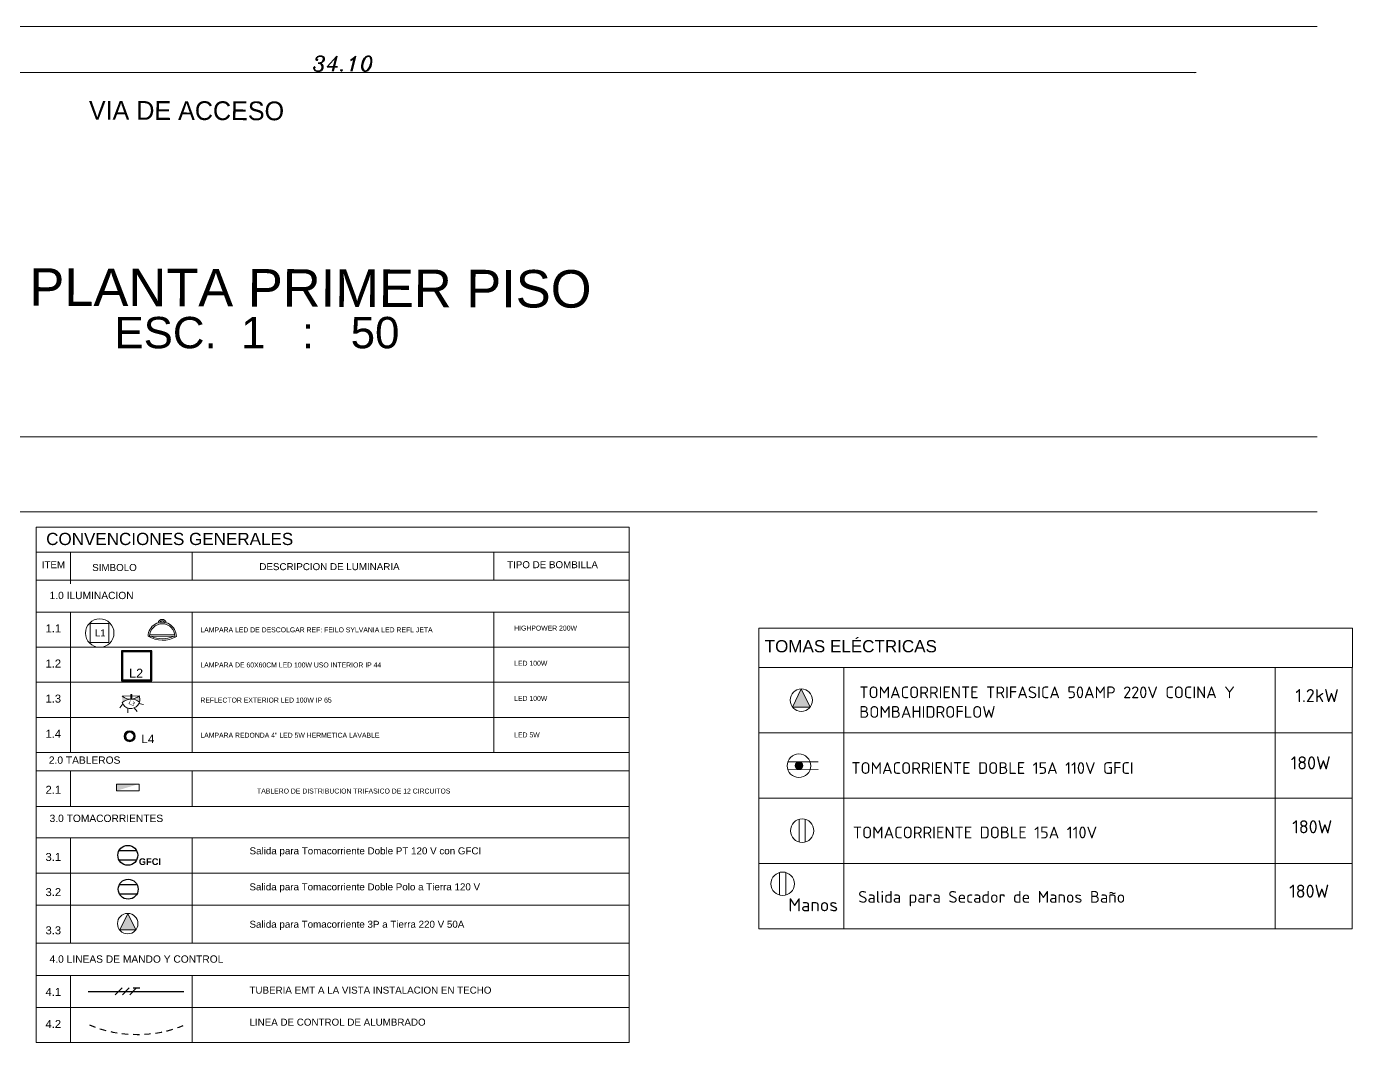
# Model space of a CAD drawing. Header units: millimetres. Extents: x 391 to 679, y 21 to 219.
# Drawn here: x 501 to 527.5, y 37.75 to 58.06 of the extents above; entities that cross this region are included whole.
import ezdxf

# ---------------------------------------------------------------- set-up
doc = ezdxf.new("R2010")
doc.units = ezdxf.units.MM
doc.linetypes.add('HIDDEN2', pattern=[0.1875, 0.125, -0.0625])
doc.layers.get('0').update_dxf_attribs({"lineweight": 13})
for name, color, linetype, lineweight in [('A-DETL', 7, 'Continuous', 9), ('BLOQUE_TOMAS_REGULADAS', 30, 'Continuous', 9), ('BLOQUES_ALAMBRADO ILU', 1, 'Continuous', 30), ('BLOQUES_ILUMINACION', 1, 'Continuous', 30), ('BLOQUES_TOMAS', 150, 'Continuous', 9), ('CONTROL', 201, 'HIDDEN2', 30), ('E-LITE-EQPM', 33, 'Continuous', 9), ('Electrico Convenciones y Notas', 7, 'Continuous', 25), ('Electricos Tomacorrientes', 160, 'Continuous', 25), ('G-ANNO-TEXT', 7, 'Continuous', 9), ('IL cuadro', 5, 'Continuous', 9), ('IL txt', 3, 'Continuous', 9), ('Iluminacion', 190, 'Continuous', 9), ('j pisos', 251, 'Continuous', 9), ('notas', 8, 'Continuous', 9), ('proyección 5', 7, 'Continuous', 9), ('Salida Iluminacion', 140, 'Continuous', 15), ('TEXTO', 251, 'Continuous', 13), ('textos', 9, 'Continuous', 9), ('Tomas', 1, 'Continuous', 13), ('TUBERIA', 1, 'Continuous', 9), ('VARIOS', 253, 'Continuous', 9)]:
    doc.layers.add(name, color=color, linetype=linetype, lineweight=lineweight)
doc.layers.add('COTAS', color=254, linetype='Continuous', lineweight=9, true_color=0xbebebe)
doc.styles.add('100 Nota', font='arial.ttf', dxfattribs={"height": 0.15})
doc.styles.add('ARIAL', font='arial.ttf')
doc.styles.add('ISOCPEUR_1', font='isocpeur.ttf', dxfattribs={"height": 0.075})
doc.styles.add('ISOCPEUR_3', font='isocpeur.ttf', dxfattribs={"height": 0.2})
doc.styles.add('ITALICC', font='italicc')
doc.styles.add('Nota 1000', font='', dxfattribs={"height": 1.5})
doc.styles.add('ROMANS', font='arial.ttf')
doc.styles.get("Standard").update_dxf_attribs({"font": 'arial.ttf'})
doc.styles.add('TEXTOS-TITULOS', font='arial.ttf', dxfattribs={"height": 0.08})
doc.styles.get('Nota 1000').set_extended_font_data('Eurostile')
doc.dimstyles.new('dim100', dxfattribs={"dimtxt": 10, "dimasz": 0.1, "dimexe": 0.1, "dimexo": 0, "dimgap": 0.1, "dimtad": 1, "dimzin": 4, "dimdsep": 46, "dimtxsty": '100 Nota', "dimblk": 'CLOSEDBLANK', "dimcen": 0.1, "dimclrd": 256, "dimclre": 256, "dimclrt": 256, "dimazin": 1, "dimtfac": 1, "dimtmove": 0, "dimatfit": 2, "dimldrblk": 'CLOSEDBLANK', "dimfxl": 1, "dimlwd": -1, "dimlwe": -1, "dimarcsym": 0})

# ---------------------------------------------------------------- blocks, each defined once
blk = doc.blocks.new('tablero BT')
at = {"layer": 'BLOQUES_TOMAS'}
h = blk.add_hatch(color=5, dxfattribs=at)
h.dxf.hatch_style = 1
h.paths.add_polyline_path([(10.824, 74.198), (10.959, 74.198), (10.824, 74.648)])
blk.add_lwpolyline([(10.959, 74.648), (10.959, 74.198), (10.824, 74.198), (10.824, 74.648)], close=True, dxfattribs=at)
blk = doc.blocks.new('TUG')
at = {"layer": 'Electricos Tomacorrientes'}
for p, q in [((44.135, 29.616), (44.319, 29.616)), ((44.318, 29.512), (44.135, 29.512))]:
    blk.add_line(p, q, dxfattribs=at)
blk.add_circle((44.227, 29.565), 0.105, dxfattribs=at)
blk = doc.blocks.new('FFT')
at = {"layer": 'BLOQUES_ALAMBRADO ILU'}
for p, q in [((0.038, 0.038), (-0.038, -0.038)), ((0.118, 0.038), (0.042, -0.038)), ((0.2, 0.038), (0.123, -0.038)), ((0.162, 0.038), (0.237, 0.038))]:
    blk.add_line(p, q, dxfattribs=at)
blk = doc.blocks.new('_ClosedBlank')
at = {"layer": 'COTAS', "color": 0, "lineweight": -2}
for p, q in [((-1, 0.2), (0, 0)), ((-1, 0.2), (-1, -0.2)), ((0, 0), (-1, -0.2))]:
    blk.add_line(p, q, dxfattribs=at)
blk = doc.blocks.new('*D69')
at = {"transparency": 16777216}
blk.add_line((490.302, 57.137), (524.348, 57.137), dxfattribs=at)
at = {"transparency": 16777216, "xscale": 0.025, "yscale": 0.025, "zscale": 0.025, "rotation": 180}
blk.add_blockref('_ClosedBlank', (490.277, 57.137), dxfattribs=at)
at = {"transparency": 16777216, "xscale": 0.025, "yscale": 0.025, "zscale": 0.025}
blk.add_blockref('_ClosedBlank', (524.373, 57.137), dxfattribs=at)
at = {"transparency": 16777216, "insert": (507.325, 57.317), "char_height": 0.3, "attachment_point": 5, "style": 'ITALICC'}
blk.add_mtext('\\A1;34.10', dxfattribs=at)
blk = doc.blocks.new('GFCI')
at = {"layer": 'Iluminacion'}
h = blk.add_hatch(color=1, dxfattribs=at)
h.dxf.hatch_style = 1
edge = h.paths.add_edge_path()
edge.add_arc((0, 0.0829), 0.0272, 0, 360)
at = {"layer": 'Iluminacion', "color": 1}
for points in [[(-0.0271, 0.0046), (-0.0271, 0.2187)], [(0.0272, 0.0046), (0.0272, 0.2187)]]:
    blk.add_lwpolyline(points, dxfattribs=at)
for radius in [0.0829, 0.0272]:
    blk.add_circle((0, 0.0829), radius, dxfattribs=at)
blk = doc.blocks.new('LAMP 60X60 OFICINAS')
at = {"layer": 'BLOQUES_ILUMINACION'}
for points in [[(502.819, 43.857), (503.419, 43.857), (503.419, 44.457), (502.819, 44.457)], [(502.839, 43.877), (503.399, 43.877), (503.399, 44.437), (502.839, 44.437)]]:
    blk.add_lwpolyline(points, close=True, dxfattribs=at)
at = {"insert": (502.968, 44.096), "char_height": 0.18, "attachment_point": 1}
blk.add_mtext_dynamic_manual_height_columns('L2', width=0.34688, gutter_width=0.6, heights=[0], dxfattribs=at)
blk = doc.blocks.new('LAM DESCOLGAR 200W LED')
for p, q in [((502.272, 44.974), (502.272, 44.599)), ((502.272, 44.974), (502.272, 44.599)), ((502.272, 44.599), (502.272, 44.974)), ((502.272, 44.599), (502.272, 44.974)), ((502.647, 44.974), (502.272, 44.974)), ((502.647, 44.974), (502.272, 44.974)), ((502.272, 44.974), (502.647, 44.974)), ((502.272, 44.974), (502.647, 44.974)), ((502.647, 44.599), (502.647, 44.974)), ((502.647, 44.599), (502.647, 44.974)), ((502.647, 44.974), (502.647, 44.599)), ((502.647, 44.974), (502.647, 44.599)), ((502.272, 44.599), (502.647, 44.599)), ((502.272, 44.599), (502.647, 44.599)), ((502.647, 44.599), (502.272, 44.599)), ((502.647, 44.599), (502.272, 44.599))]:
    blk.add_line(p, q)
blk.add_circle((502.463, 44.785), 0.284)
at = {"layer": 'TEXTO', "color": 0, "linetype": 'ByBlock', "insert": (502.364, 44.858), "char_height": 0.1392, "attachment_point": 1, "style": 'ARIAL'}
blk.add_mtext_dynamic_manual_height_columns('L1', width=1.04719, gutter_width=1, heights=[0], dxfattribs=at)
blk = doc.blocks.new('*U310')
at = {"layer": 'TUBERIA'}
blk.add_lwpolyline([(0.015, 0.034), (-0.015, -0.034)], dxfattribs=at)
blk = doc.blocks.new('*U311')
at = {"layer": 'Iluminacion', "color": 0, "linetype": 'ByBlock', "lineweight": -2, "transparency": 16777216}
blk.add_blockref('*U310', (144.46, 11.037), dxfattribs=at)
for p, rotation in [((144.574, 10.996), 40.00000000000001), ((144.687, 11.038), 79.99999999999994), ((144.747, 11.143), 120)]:
    blk.add_blockref('*U310', p, dxfattribs=dict(at, rotation=rotation))
blk = doc.blocks.new('Aplique')
at = {"layer": 'Iluminacion'}
h = blk.add_hatch(color=5, dxfattribs=at)
h.dxf.hatch_style = 1
edge = h.paths.add_edge_path()
edge.add_line((144.671, 11.275), (144.713, 11.19))
edge.add_arc((144.666, 10.986), 0.209, 76.9152, 155.8902)
edge.add_line((144.475, 11.071), (144.433, 11.157))
edge.add_arc((144.48, 11.36), 0.209, 256.9152, 335.8902)
h = blk.add_hatch(color=5, dxfattribs=at)
h.dxf.hatch_style = 1
h.paths.add_polyline_path([(144.573, 11.173), (144.541, 11.238), (144.557, 11.246), (144.589, 11.181)])
at = {"layer": 'Iluminacion', "color": 5}
blk.add_lwpolyline([(144.433, 11.157), (144.671, 11.275)], dxfattribs=at)
blk.add_lwpolyline([(144.573, 11.173), (144.541, 11.238), (144.557, 11.246), (144.589, 11.181)], close=True, dxfattribs=at)
for centre, radius, start, end in [((144.48, 11.36), 0.209, 256.9152, 335.8902), ((144.575, 11.169), 0.14, 224.4635, 47.4095), ((144.666, 10.986), 0.209, 76.9152, 155.8902)]:
    blk.add_arc(centre, radius, start, end, dxfattribs=at)
at = {"layer": 'Iluminacion', "color": 5, "rotation": 10}
blk.add_blockref('*U311', (4.136, -24.935), dxfattribs=at)
at = {"insert": (144.565, 11.155), "char_height": 0.06, "attachment_point": 1}
blk.add_mtext_dynamic_manual_height_columns('{\\fVerdana|b0|i0|c0|p34;L3}', width=0.3994, gutter_width=1, heights=[0], dxfattribs=at)
blk = doc.blocks.new('Lighting_Fixture-Lutron-Recessed-Finire-4in-Round-Downlight - Not a Type - Load Type Catalog-13473215-1_9 PLANTA ILUMINACIÓN')
at = {"layer": 'E-LITE-EQPM', "color": 243}
for start, end in [(90, 270), (270, 90)]:
    blk.add_arc((0, 0), 0.0737, start, end, dxfattribs=at)

msp = doc.modelspace()

# ---------------------------------------------------------------- hatches: boundary and pattern name
at = {"layer": 'A-DETL'}
h = msp.add_hatch(color=1, dxfattribs=at)
h.dxf.hatch_style = 1
h.paths.add_polyline_path([(516.3093, 44.4556), (516.4847, 44.8182), (516.6601, 44.4556)])
h = msp.add_hatch(color=1, dxfattribs=at)
h.dxf.hatch_style = 1
h.paths.add_polyline_path([(502.8613, 40.0014), (503.0215, 40.3328), (503.1818, 40.0014)])
at = {"layer": 'E-LITE-EQPM'}
h = msp.add_hatch(color=1, dxfattribs=at)
h.dxf.hatch_style = 1
edge = h.paths.add_edge_path()
edge.add_arc((503.0613, 43.8744), 0.1099, 90, 270)
edge = h.paths.add_edge_path()
edge.add_arc((503.0613, 43.8744), 0.1099, 270, 450)
edge = h.paths.add_edge_path()
edge.add_arc((503.0613, 43.8744), 0.0796, 90, 270)
edge.add_arc((503.0613, 43.8744), 0.0796, 270, 450)

# ---------------------------------------------------------------- linework, layer by layer
for p, q in [((502.6474, 46.1241), (502.2724, 46.1241)), ((502.6474, 46.1241), (502.2724, 46.1241)), ((502.2724, 46.1241), (502.6474, 46.1241)), ((502.2724, 46.1241), (502.6474, 46.1241)), ((502.2724, 45.7491), (502.6474, 45.7491)), ((502.2724, 45.7491), (502.6474, 45.7491)), ((502.6474, 45.7491), (502.2724, 45.7491)), ((502.6474, 45.7491), (502.2724, 45.7491))]:
    msp.add_line(p, q)
at = {"layer": 'A-DETL', "color": 1}
for p, q in [((516.4401, 41.7594), (516.4401, 42.2114)), ((516.5631, 42.2114), (516.5631, 41.7594)), ((516.0504, 40.6984), (516.0504, 41.1505)), ((516.1734, 41.1505), (516.1734, 40.6984))]:
    msp.add_line(p, q, dxfattribs=at)
for points in [[(516.3093, 44.4556), (516.4847, 44.8182), (516.6601, 44.4556)], [(502.8613, 40.0014), (503.0215, 40.3328), (503.1818, 40.0014)]]:
    msp.add_lwpolyline(points, dxfattribs=at)
at = {"layer": 'A-DETL'}
for points in [[(516.6601, 44.4556), (516.3093, 44.4556)], [(503.1818, 40.0014), (502.8613, 40.0014)]]:
    msp.add_lwpolyline(points, dxfattribs=at)
at = {"layer": 'A-DETL', "color": 1}
for centre, radius in [((516.4847, 44.5945), 0.2237), ((516.5016, 41.9854), 0.2342), ((516.1119, 40.9244), 0.2342), ((503.0215, 40.1284), 0.2044)]:
    msp.add_circle(centre, radius, dxfattribs=at)
at = {"layer": 'BLOQUES_ILUMINACION', "linetype": 'ByBlock'}
msp.add_lwpolyline([(502.2346, 38.7711), (504.1466, 38.7711)], dxfattribs=at)
at = {"layer": 'CONTROL'}
msp.add_arc((503.2106, 40.3897), 2.4756, 247.32378, 292.67622, dxfattribs=at)
at = {"layer": 'E-LITE-EQPM', "color": 1}
for start, end in [(90, 270), (270, 90)]:
    msp.add_arc((503.0613, 43.8744), 0.0796, start, end, dxfattribs=at)
at = {"layer": 'IL cuadro', "lineweight": 0}
for p, q in [((501.1904, 48.0512), (501.1904, 37.7531)), ((501.1904, 48.0512), (513.0439, 48.0512)), ((513.0439, 48.0512), (513.0439, 37.7531)), ((501.1904, 47.5512), (513.0439, 47.5512)), ((501.8804, 47.5512), (501.8804, 46.9177)), ((504.3123, 46.995), (504.3123, 47.5512)), ((501.1904, 46.995), (513.0439, 46.995)), ((501.1904, 46.3552), (513.0439, 46.3552)), ((501.8804, 46.3552), (501.8804, 43.547)), ((504.3123, 43.547), (504.3123, 46.3552)), ((501.1904, 45.6531), (513.0439, 45.6531)), ((501.1904, 44.9511), (513.0439, 44.9511)), ((501.1904, 44.2491), (513.0439, 44.2491)), ((501.1904, 43.547), (513.0439, 43.547)), ((501.1904, 43.1837), (513.0439, 43.1837)), ((501.8804, 43.1837), (501.8804, 42.4692)), ((504.3123, 42.4692), (504.3123, 43.1837)), ((501.1904, 42.4692), (513.0439, 42.4692)), ((501.1904, 41.8409), (513.0439, 41.8409)), ((501.8804, 41.8409), (501.8804, 41.1389)), ((501.8804, 41.8409), (501.8804, 39.7348)), ((504.3123, 41.1389), (504.3123, 41.8409)), ((504.3123, 39.7348), (504.3123, 41.8409)), ((501.1904, 41.1389), (513.0439, 41.1389)), ((501.1904, 40.499), (513.0439, 40.499)), ((501.1904, 39.7348), (513.0439, 39.7348)), ((501.1904, 39.0949), (513.0439, 39.0949)), ((501.8804, 39.0949), (501.8804, 37.7531)), ((504.3123, 37.7531), (504.3123, 39.0949)), ((501.1904, 38.4551), (513.0439, 38.4551)), ((504.3123, 37.7531), (504.3123, 38.4551)), ((501.1904, 37.7531), (513.0439, 37.7531))]:
    msp.add_line(p, q, dxfattribs=at)
at = {"layer": 'IL cuadro', "ltscale": 0.2}
for p, q in [((510.3387, 47.5512), (510.3387, 46.995)), ((510.3387, 46.3552), (510.3387, 43.547)), ((510.3387, 41.1389), (510.3387, 41.1389))]:
    msp.add_line(p, q, dxfattribs=at)
at = {"layer": 'IL cuadro'}
msp.add_lwpolyline([(515.6379, 45.2495), (527.5002, 45.2495), (527.5002, 46.0333), (515.6379, 46.0333)], close=True, dxfattribs=at)
for points in [[(515.6379, 40.0234), (515.6379, 45.2495), (525.9527, 45.2495), (525.9527, 40.0234)], [(517.3314, 40.0234), (517.3314, 45.246)], [(527.4914, 40.0234), (527.4914, 45.2495)], [(515.6379, 43.943), (527.4914, 43.943)], [(515.6379, 42.6365), (527.4914, 42.6365)], [(515.6379, 41.3299), (527.4914, 41.3299)], [(515.6379, 40.0234), (527.4914, 40.0234)]]:
    msp.add_lwpolyline(points, dxfattribs=at)
at = {"layer": 'j pisos', "color": 5}
for p, q in [((503.9639, 45.8682), (503.4593, 45.8719)), ((503.9623, 45.8982), (503.4614, 45.9019))]:
    msp.add_line(p, q, dxfattribs=at)
for centre, radius, start, end in [((503.7116, 45.87), 0.2823, 359.50523, 179.66397), ((503.7116, 45.87), 0.2523, 359.5846, 179.5846), ((503.7104, 46.1249), 0.0843, 10.49641, 170.04073), ((503.7104, 46.1249), 0.0543, 25.47034, 155.0668), ((503.715, 46.3419), 0.5502, 238.71615, 300.45305), ((503.715, 46.3419), 0.5502, 238.71615, 300.45305), ((503.715, 46.3419), 0.5202, 244.69197, 294.47723), ((503.715, 46.3419), 0.5202, 244.69197, 294.47723)]:
    msp.add_arc(centre, radius, start, end, dxfattribs=at)
at = {"layer": 'proyección 5', "flags": 128}
for points in [[(487.9597, 58.0578), (526.796, 58.0578)], [(487.9597, 49.8578), (526.796, 49.8578)], [(487.9597, 48.3578), (526.796, 48.3578)]]:
    msp.add_lwpolyline(points, dxfattribs=at)

# ---------------------------------------------------------------- block references
for name, p in [('LAM DESCOLGAR 200W LED', (0, 1.15)), ('LAMP 60X60 OFICINAS', (0.0819, 1.1258))]:
    msp.add_blockref(name, p)
at = {"layer": 'BLOQUE_TOMAS_REGULADAS', "xscale": 1.802775637731995, "yscale": 1.802775637731995, "zscale": 1.802775637731995}
msp.add_blockref('FFT', (502.8398, 38.7741), dxfattribs=at)
at = {"layer": 'E-LITE-EQPM', "color": 1, "xscale": 1.492176269265365, "yscale": 1.492176269265365, "zscale": 1.492176269265365}
msp.add_blockref('Lighting_Fixture-Lutron-Recessed-Finire-4in-Round-Downlight - Not a Type - Load Type Catalog-13473215-1_9 PLANTA ILUMINACIÓN', (503.0613, 43.8744), dxfattribs=at)
at = {"layer": 'Electrico Convenciones y Notas', "xscale": 1.893774365990445, "yscale": 1.893774365990445, "zscale": 1.893774365990445}
for p in [(419.2679, -14.4956), (419.2757, -15.1734)]:
    msp.add_blockref('TUG', p, dxfattribs=at)
at = {"layer": 'Salida Iluminacion', "xscale": 1.3, "yscale": 1.3, "zscale": 1.3, "rotation": 334.9455854632868}
msp.add_blockref('Aplique', (326.6725, 111.0466), dxfattribs=at)
at = {"layer": 'Tomas', "xscale": 2.846370334157873, "yscale": 2.846370334157873, "zscale": 2.846370334157873, "rotation": 270.240184055472}
msp.add_blockref('GFCI', (516.2012, 43.2827), dxfattribs=at)
at = {"layer": 'VARIOS', "rotation": 270}
msp.add_blockref('tablero BT', (428.5996, 53.7427), dxfattribs=at)

# ---------------------------------------------------------------- texts
at = {"layer": 'Electrico Convenciones y Notas', "insert": (503.244, 41.4332), "char_height": 0.133035, "width": 0.458646, "attachment_point": 1}
msp.add_mtext('{\\fArial|b1|i0|c0|p34;GFCI}', dxfattribs=at)
at = {"layer": 'G-ANNO-TEXT', "color": 7, "attachment_point": 1}
for s, insert, char_height, width, style in [('TOMACORRIENTE TRIFASICA 50AMP 220V COCINA Y BOMBAHIDROFLOW', (517.643, 44.8683), 0.234774, 7.915268, 'ISOCPEUR_3'), ('\\pxt11;1.2kW', (526.3604, 44.8162), 0.261264, 6.925795, 'ISOCPEUR_1'), ('\\pxt11;180W', (526.2654, 43.4718), 0.261264, 6.925795, 'ISOCPEUR_1'), ('TOMACORRIENTE DOBLE 15A 110V GFCI', (517.4828, 43.3553), 0.234774, 6.168652, 'ISOCPEUR_3'), ('\\pxt11;180W', (526.2968, 42.1947), 0.261264, 6.925795, 'ISOCPEUR_1'), ('TOMACORRIENTE DOBLE 15A 110V', (517.5142, 42.0675), 0.234774, 5.445002, 'ISOCPEUR_3'), ('\\pxt11;180W', (526.2353, 40.9077), 0.261264, 6.925795, 'ISOCPEUR_1'), ('\\pxt11;Manos', (516.226, 40.6355), 0.261264, 6.925795, 'ISOCPEUR_1'), ('Salida para Secador de Manos Baño', (517.6217, 40.7804), 0.234774, 5.445002, 'ISOCPEUR_3')]:
    msp.add_mtext(s, dxfattribs=dict(at, insert=insert, char_height=char_height, width=width, style=style))
at = {"layer": 'IL txt', "color": 7, "style": 'ROMANS'}
for s, insert, char_height, width, attachment_point in [('CONVENCIONES GENERALES ', (501.392, 47.9385), 0.243709, 10.892571, 1), ('{\\fArial|b0|i0|c0|p34;ITEM}', (501.5364, 47.3012), 0.14, 0.64413, 5), ('{\\fArial|b0|i0|c0|p34;SIMBOLO}', (502.7572, 47.245), 0.14, 1.489475, 5), ('{\\fArial|b0|i0|c0|p34;DESCRIPCION DE LUMINARIA}', (505.6524, 47.2619), 0.14, 4.822548, 4), ('{\\fArial|b0|i0|c0|p34;TIPO DE BOMBILLA}', (510.6045, 47.3012), 0.14, 3.815496, 4), ('1.0 ILUMINACION', (501.4605, 46.7606), 0.146225, 6.535543, 1), ('1.1', (501.5348, 46.0288), 0.16, 0.69242, 5), ('{\\fMS Shell Dlg 2|b0|i0|c0|p34;\\H0.70833x;\\C0;LAMPARA LED DE DESCOLGAR REF: FEILO SYLVANIA LED REFL JETA}', (504.4741, 45.9993), 0.14, 5.733622, 4), ('{\\fMS Shell Dlg 2|b0|i0|c0|p34;\\H0.70833x;\\C0;HIGHPOWER 200W }', (510.7458, 46.0339), 0.14, 4.822548, 4), ('TOMAS ELÉCTRICAS ', (515.7522, 45.7944), 0.243709, 10.892571, 1), ('1.2', (501.5348, 45.3268), 0.16, 0.69242, 5), ('{\\fMS Shell Dlg 2|b0|i0|c0|p34;\\H0.70833x;\\C0;LAMPARA DE 60X60CM LED 100W USO INTERIOR IP 44}', (504.4741, 45.2973), 0.14, 5.733622, 4), ('{\\fMS Shell Dlg 2|b0|i0|c0|p34;\\H0.70833x;\\C0;LED 100W }', (510.7458, 45.3318), 0.14, 4.822548, 4), ('1.3', (501.5348, 44.6247), 0.16, 0.69242, 5), ('{\\fMS Shell Dlg 2|b0|i0|c0|p34;\\H0.70833x;\\C0;REFLECTOR EXTERIOR LED 100W IP 65}', (504.4741, 44.5953), 0.14, 5.733622, 4), ('{\\fMS Shell Dlg 2|b0|i0|c0|p34;\\H0.70833x;\\C0;LED 100W }', (510.7458, 44.6298), 0.14, 4.822548, 4), ('1.4', (501.5348, 43.9227), 0.16, 0.69242, 5), ('{\\fMS Shell Dlg 2|b0|i0|c0|p34;\\H0.70833x;\\C0;LAMPARA REDONDA 4" LED 5W HERMETICA LAVABLE}', (504.4741, 43.8932), 0.14, 5.733622, 4), ('{\\fMS Shell Dlg 2|b0|i0|c0|p34;\\H0.70833x;\\C0;LED 5W }', (510.7458, 43.8992), 0.14, 4.822548, 4), ('2.0 TABLEROS', (501.4455, 43.4694), 0.146225, 6.535543, 1), ('2.1', (501.5348, 42.8028), 0.16, 0.69242, 5), ('{\\fMS Shell Dlg 2|b0|i0|c0|p34;\\H0.70833x;\\C0;TABLERO DE DISTRIBUCION TRIFASICO DE 12 CIRCUITOS}', (505.6063, 42.7775), 0.14, 5.318868, 4), ('3.0 TOMACORRIENTES', (501.4605, 42.3061), 0.146225, 6.535543, 1), ('{\\fArial|b0|i0|c0|p34;Salida para Tomacorriente Doble PT 120 V con GFCI}', (505.4572, 41.5618), 0.14, 4.822548, 4), ('3.1', (501.5348, 41.46), 0.16, 0.69242, 5), ('3.2', (501.5348, 40.7579), 0.16, 0.69242, 5), ('Salida para Tomacorriente Doble Polo a Tierra 120 V', (505.4555, 40.8419), 0.14, 4.822548, 4), ('3.3', (501.5348, 39.9937), 0.16, 0.69242, 5), ('Salida para Tomacorriente 3P a Tierra 220 V 50A', (505.4555, 40.0947), 0.14, 4.822548, 4), ('4.0 LINEAS DE MANDO Y CONTROL', (501.4605, 39.4934), 0.146225, 6.535543, 1), ('4.1', (501.5348, 38.7625), 0.16, 0.69242, 5), ('TUBERIA EMT A LA VISTA INSTALACION EN TECHO', (505.4555, 38.798), 0.14, 6.2692, 4), ('4.2', (501.5348, 38.1227), 0.16, 0.69242, 5), ('LINEA DE CONTROL DE ALUMBRADO', (505.4555, 38.1582), 0.14, 6.2692, 4)]:
    msp.add_mtext(s, dxfattribs=dict(at, insert=insert, char_height=char_height, width=width, attachment_point=attachment_point))
at = {"layer": 'notas', "color": 7, "style": 'Nota 1000'}
msp.add_text('VIA DE ACCESO', height=0.375, rotation=359.80062, dxfattribs=at).set_placement((502.2455, 56.1969))
at = {"layer": 'notas', "color": 7, "insert": (501.0565, 52.8464), "char_height": 0.375, "width": 17.421083, "attachment_point": 4, "rotation": 359.80062, "style": 'Nota 1000'}
msp.add_mtext('{\\fArial|b0|i0|c0|p34;\\H2x;PLANTA PRIMER PISO}', dxfattribs=at)
at = {"layer": 'TEXTO', "color": 0, "linetype": 'ByBlock', "insert": (503.2951, 43.9021), "char_height": 0.16698, "attachment_point": 1, "style": 'ARIAL'}
msp.add_mtext_dynamic_manual_height_columns('L4', width=1.047188, gutter_width=1, heights=[0], dxfattribs=at)
at = {"layer": 'textos', "style": 'TEXTOS-TITULOS'}
msp.add_text('ESC.  1   :   50', height=0.627118, dxfattribs=at).set_placement((502.756, 51.6271))

# ---------------------------------------------------------------- dimensions: what is measured, and where the dimension line sits
dim = msp.add_linear_dim(base=(524.3733, 57.1372), p1=(490.2773, 58.0578), p2=(524.3733, 58.0578), dimstyle='dim100', override={"dimscale": 0.5, "dimtxt": 0.6, "dimasz": 0.05, "dimexe": 0.08, "dimexo": 0.1, "dimgap": 0.06, "dimtxsty": 'ITALICC', "dimcen": 0.09, "dimse1": 1, "dimse2": 1, "dimazin": 0, "dimtix": 1, "dimfxl": 0, "dimtolj": 1})
dim.commit()
dim.dimension.update_dxf_attribs({"geometry": '*D69', "text_midpoint": (507.3253, 57.3172)})

doc.saveas('drawing.dxf')
